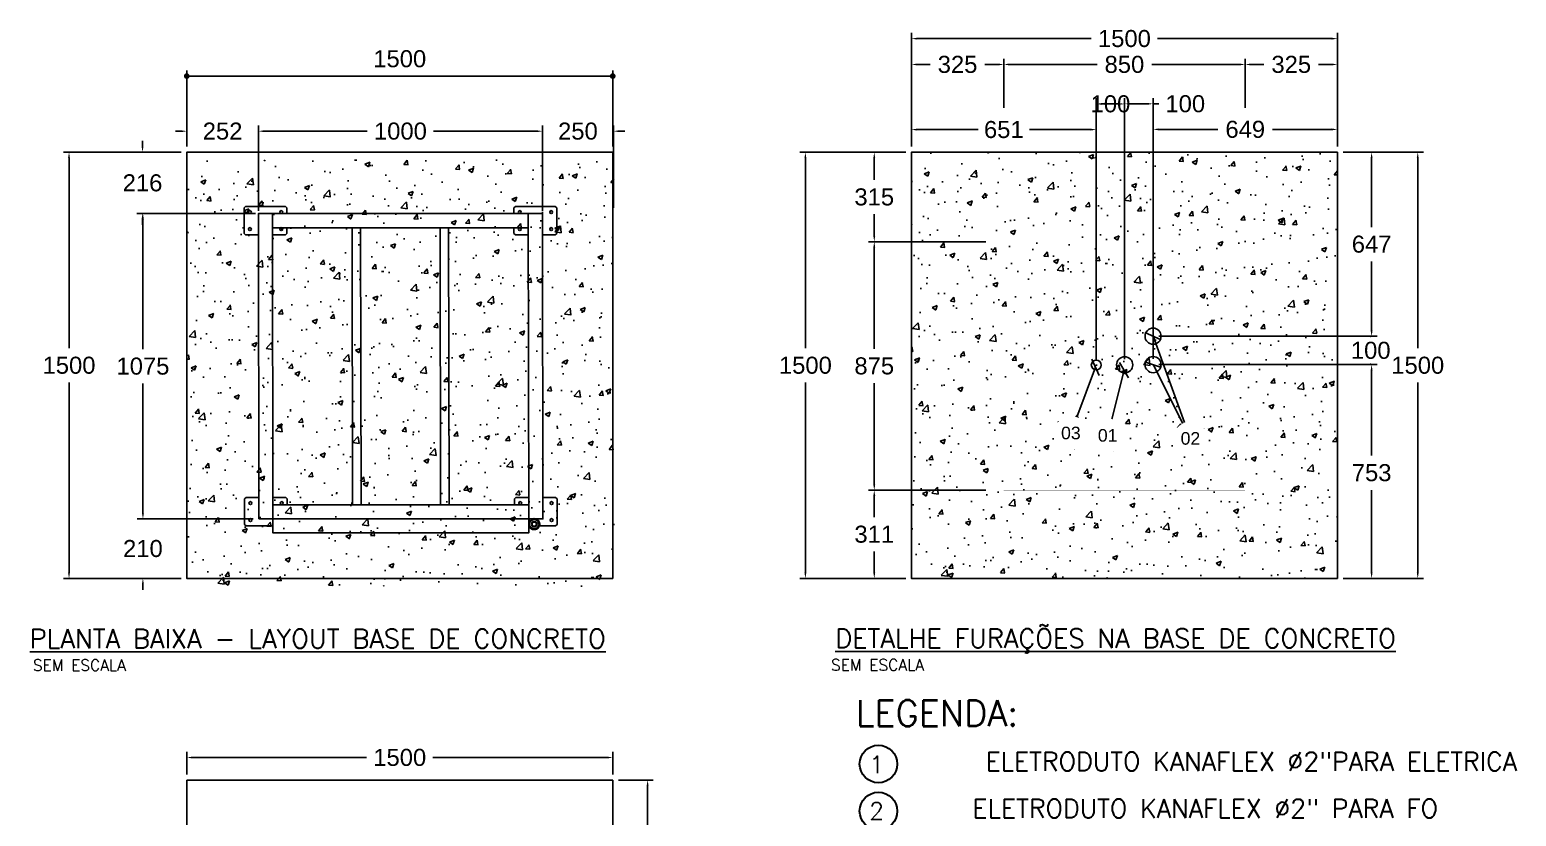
# Model space of a CAD drawing. Header units: inches. Extents: x -7660 to 802, y -193 to 3.
# Drawn here: x 375.58 to 394.24, y -136.88 to -127.01 of the extents above; entities that cross this region are included whole.
import ezdxf
from ezdxf.enums import TextEntityAlignment as Align

# ---------------------------------------------------------------- set-up
doc = ezdxf.new("R2010")
doc.units = ezdxf.units.IN
doc.header["$MEASUREMENT"] = 0
doc.set_wipeout_variables(frame=1)
doc.linetypes.add('HIDDEN', pattern=[0.375, 0.25, -0.125])
for name, color, linetype in [('0-CSS', 8, 'Continuous'), ('0-PENA01', 1, 'Continuous'), ('0-PENA03', 4, 'Continuous'), ('COTAS', 8, 'Continuous'), ('Layer3', 3, 'Continuous'), ('NOTAS', 3, 'Continuous'), ('PDF_0', 7, 'Continuous'), ('Pena_02', 2, 'Continuous'), ('TANZ-COTAS', 8, 'Continuous'), ('TANZ-EXISTENTE', 9, 'Continuous'), ('TEXTO', 7, 'Continuous')]:
    doc.layers.add(name, color=color, linetype=linetype)
doc.styles.add('Arial', font='arial.ttf')
doc.styles.add('Arial_TXT', font='arial.ttf')
doc.styles.add('ROMANS', font='romans.shx', dxfattribs={"height": 10})
doc.styles.get("Standard").update_dxf_attribs({"font": 'arial.ttf'})
doc.dimstyles.new('CLEMAR - 1-100', dxfattribs={"dimtxt": 15, "dimasz": 15, "dimexe": 7.5, "dimexo": 15, "dimgap": 7.5, "dimtad": 1, "dimdec": 0, "dimtxsty": 'Arial', "dimblk": 'OBLIQUE', "dimcen": 0, "dimdle": 7.5, "dimclrd": 8, "dimclre": 8, "dimclrt": 1, "dimadec": 0, "dimazin": 0, "dimtfac": 1, "dimtdec": 0, "dimtmove": 2, "dimatfit": 3, "dimldrblk": 'OBLIQUE', "dimfxl": 1, "dimtfill": 1, "dimtfillclr": 256, "dimarcsym": 0})
doc.dimstyles.get("Standard").update_dxf_attribs({"dimtxt": 0.15, "dimasz": 0.09, "dimexe": 0.18, "dimexo": 0.18, "dimgap": 0.18, "dimtad": 1, "dimdec": 3, "dimzin": 1, "dimdsep": 46, "dimtxsty": 'Standard', "dimblk1": 'DOT', "dimblk2": 'DOT', "dimsah": 1, "dimcen": 2.5, "dimadec": 0, "dimazin": 0, "dimtfac": 1, "dimtdec": 3, "dimtmove": 0, "dimatfit": 3, "dimldrblk": 'DOT', "dimfxl": 1, "dimtolj": 1, "dimtzin": 1, "dimarcsym": 0})
doc.dimstyles.new('STANDARD$0', dxfattribs={"dimtxt": 0.15, "dimasz": 0.25, "dimexe": 0.2, "dimexo": 0.4, "dimgap": 0.08, "dimtad": 1, "dimdsep": 46, "dimtxsty": 'ROMANS', "dimblk": 'OBLIQUE', "dimcen": 2.5, "dimclrd": 1, "dimclre": 1, "dimclrt": 2, "dimadec": 0, "dimazin": 0, "dimtfac": 1, "dimtmove": 2, "dimatfit": 3, "dimldrblk": 'OBLIQUE', "dimfxl": 1, "dimtolj": 1, "dimtzin": 0, "dimarcsym": 0})

# ---------------------------------------------------------------- blocks, each defined once
blk = doc.blocks.new('*D383')
at = {"layer": 'COTAS', "color": 0, "lineweight": -2, "transparency": 16777216}
for p, q in [((-44.66, 267.43), (-44.66, 275.36)), ((-42.66, 273.36), (18.67, 273.36)), ((103.33, 273.36), (42.01, 273.36)), ((105.33, 267.43), (105.33, 275.36))]:
    blk.add_line(p, q, dxfattribs=at)
at = {"layer": 'COTAS', "color": 0, "transparency": 16777216}
for points in [[(-42.66, 273.69), (-42.66, 273.02), (-44.66, 273.36)], [(103.33, 273.69), (103.33, 273.02), (105.33, 273.36)]]:
    blk.add_solid(points, dxfattribs=at)
at = {"layer": 'COTAS', "color": 0, "transparency": 16777216, "insert": (30.34, 273.36), "char_height": 6, "attachment_point": 5}
blk.add_mtext('\\A1;1500', dxfattribs=at)
blk = doc.blocks.new('*D384')
at = {"layer": 'COTAS', "color": 0, "lineweight": -2, "transparency": 16777216}
for p, q in [((107.33, 265.43), (119.63, 265.43)), ((117.63, 263.43), (117.63, 196.49)), ((117.63, 117.43), (117.63, 184.36)), ((107.34, 115.43), (119.63, 115.43))]:
    blk.add_line(p, q, dxfattribs=at)
at = {"layer": 'COTAS', "color": 0, "transparency": 16777216}
for points in [[(117.29, 263.43), (117.96, 263.43), (117.63, 265.43)], [(117.29, 117.43), (117.96, 117.43), (117.63, 115.43)]]:
    blk.add_solid(points, dxfattribs=at)
at = {"layer": 'COTAS', "color": 0, "transparency": 16777216, "insert": (117.63, 190.43), "char_height": 6, "attachment_point": 5}
blk.add_mtext('\\A1;1500', dxfattribs=at)
blk = doc.blocks.new('*D386')
at = {"layer": 'COTAS', "color": 0, "lineweight": -2, "transparency": 16777216}
for p, q in [((-46.66, 486.42), (-88.11, 486.42)), ((-86.11, 484.42), (-86.11, 417.48)), ((-86.11, 338.42), (-86.11, 405.36)), ((-46.66, 336.42), (-88.11, 336.42))]:
    blk.add_line(p, q, dxfattribs=at)
at = {"layer": 'COTAS', "color": 0, "transparency": 16777216}
for points in [[(-86.45, 484.42), (-85.78, 484.42), (-86.11, 486.42)], [(-86.45, 338.42), (-85.78, 338.42), (-86.11, 336.42)]]:
    blk.add_solid(points, dxfattribs=at)
at = {"layer": 'COTAS', "color": 0, "transparency": 16777216, "insert": (-86.11, 411.42), "char_height": 6, "attachment_point": 5}
blk.add_mtext('\\A1;1500', dxfattribs=at)
blk = doc.blocks.new('_Dot')
at = {"layer": '0-PENA01', "color": 0, "lineweight": -2}
blk.add_line((-0.5, 0), (-1, 0), dxfattribs=at)
at = {"layer": '0-PENA01', "color": 0, "const_width": 0.5}
blk.add_lwpolyline([(-0.25, 0, 1), (0.25, 0, 1)], format="xyb", close=True, dxfattribs=at)
blk = doc.blocks.new('*D387')
at = {"layer": 'COTAS', "color": 0, "lineweight": -2, "transparency": 16777216}
for p, q in [((-44.66, 488.42), (-44.66, 515.24)), ((-42.66, 513.24), (103.34, 513.24)), ((105.34, 488.42), (105.34, 515.24))]:
    blk.add_line(p, q, dxfattribs=at)
at = {"layer": 'COTAS', "color": 0, "lineweight": -2, "transparency": 16777216, "xscale": 2, "yscale": 2, "zscale": 2, "rotation": 180}
blk.add_blockref('_Dot', (-44.66, 513.24), dxfattribs=at)
at = {"layer": 'COTAS', "color": 0, "lineweight": -2, "transparency": 16777216, "xscale": 2, "yscale": 2, "zscale": 2}
blk.add_blockref('_Dot', (105.34, 513.24), dxfattribs=at)
at = {"layer": 'COTAS', "color": 0, "transparency": 16777216, "insert": (30.34, 519.31), "char_height": 6, "attachment_point": 5}
blk.add_mtext('\\A1;1500', dxfattribs=at)
blk = doc.blocks.new('*D388')
at = {"layer": 'COTAS', "color": 0, "lineweight": -2, "transparency": 16777216}
for p, q in [((210.51, 488.42), (210.51, 528.43)), ((212.51, 526.43), (273.84, 526.43)), ((358.51, 526.43), (297.17, 526.43)), ((360.51, 488.42), (360.51, 528.43))]:
    blk.add_line(p, q, dxfattribs=at)
at = {"layer": 'COTAS', "color": 0, "transparency": 16777216}
for points in [[(212.51, 526.76), (212.51, 526.09), (210.51, 526.43)], [(358.51, 526.76), (358.51, 526.09), (360.51, 526.43)]]:
    blk.add_solid(points, dxfattribs=at)
at = {"layer": 'COTAS', "color": 0, "transparency": 16777216, "insert": (285.51, 526.43), "char_height": 6, "attachment_point": 5}
blk.add_mtext('\\A1;1500', dxfattribs=at)
blk = doc.blocks.new('*D389')
at = {"layer": 'COTAS', "color": 0, "lineweight": -2, "transparency": 16777216}
for p, q in [((295.61, 413.67), (295.61, 496.47)), ((297.61, 494.47), (318.41, 494.47)), ((358.51, 494.47), (337.71, 494.47)), ((360.51, 488.42), (360.51, 496.47))]:
    blk.add_line(p, q, dxfattribs=at)
at = {"layer": 'COTAS', "color": 0, "transparency": 16777216}
for points in [[(297.61, 494.81), (297.61, 494.14), (295.61, 494.47)], [(358.51, 494.81), (358.51, 494.14), (360.51, 494.47)]]:
    blk.add_solid(points, dxfattribs=at)
at = {"layer": 'COTAS', "color": 0, "transparency": 16777216, "insert": (328.06, 494.47), "char_height": 6, "attachment_point": 5}
blk.add_mtext('\\A1;649', dxfattribs=at)
blk = doc.blocks.new('*D390')
at = {"layer": 'COTAS', "color": 0, "lineweight": -2, "transparency": 16777216}
for p, q in [((285.6, 413.6), (285.6, 505.47)), ((287.6, 503.47), (293.61, 503.47)), ((295.61, 413.67), (295.61, 505.47)), ((295.61, 503.47), (297.61, 503.47))]:
    blk.add_line(p, q, dxfattribs=at)
at = {"layer": 'COTAS', "color": 0, "transparency": 16777216}
for points in [[(287.6, 503.8), (287.6, 503.14), (285.6, 503.47)], [(293.61, 503.8), (293.61, 503.14), (295.61, 503.47)]]:
    blk.add_solid(points, dxfattribs=at)
at = {"layer": 'COTAS', "color": 0, "transparency": 16777216, "insert": (306.94, 503.47), "char_height": 6, "attachment_point": 5}
blk.add_mtext('\\A1;100', dxfattribs=at)
blk = doc.blocks.new('*D391')
at = {"layer": 'COTAS', "color": 0, "lineweight": -2, "transparency": 16777216}
for p, q in [((275.6, 413.53), (275.6, 505.44)), ((283.6, 503.44), (277.6, 503.44)), ((285.6, 413.6), (285.6, 505.44))]:
    blk.add_line(p, q, dxfattribs=at)
at = {"layer": 'COTAS', "color": 0, "transparency": 16777216}
for points in [[(277.6, 503.77), (277.6, 503.1), (275.6, 503.44)], [(283.6, 503.77), (283.6, 503.1), (285.6, 503.44)]]:
    blk.add_solid(points, dxfattribs=at)
at = {"layer": 'COTAS', "color": 0, "transparency": 16777216, "insert": (280.6, 503.44), "char_height": 6, "attachment_point": 5}
blk.add_mtext('\\A1;100', dxfattribs=at)
blk = doc.blocks.new('*D392')
at = {"layer": 'COTAS', "color": 0, "lineweight": -2, "transparency": 16777216}
for p, q in [((210.51, 488.42), (210.51, 496.4)), ((212.51, 494.4), (233.99, 494.4)), ((273.6, 494.4), (252.12, 494.4)), ((275.6, 463.17), (275.6, 496.4))]:
    blk.add_line(p, q, dxfattribs=at)
at = {"layer": 'COTAS', "color": 0, "transparency": 16777216}
for points in [[(212.51, 494.73), (212.51, 494.07), (210.51, 494.4)], [(273.6, 494.73), (273.6, 494.07), (275.6, 494.4)]]:
    blk.add_solid(points, dxfattribs=at)
at = {"layer": 'COTAS', "color": 0, "transparency": 16777216, "insert": (243.05, 494.4), "char_height": 6, "attachment_point": 5}
blk.add_mtext('\\A1;651', dxfattribs=at)
blk = doc.blocks.new('*D393')
at = {"layer": 'COTAS', "color": 0, "lineweight": -2, "transparency": 16777216}
for p, q in [((362.51, 486.42), (374.56, 486.42)), ((372.56, 484.42), (372.56, 460.11)), ((372.56, 423.67), (372.56, 447.98)), ((297.61, 421.67), (374.56, 421.67))]:
    blk.add_line(p, q, dxfattribs=at)
at = {"layer": 'COTAS', "color": 0, "transparency": 16777216}
for points in [[(372.22, 484.42), (372.89, 484.42), (372.56, 486.42)], [(372.22, 423.67), (372.89, 423.67), (372.56, 421.67)]]:
    blk.add_solid(points, dxfattribs=at)
at = {"layer": 'COTAS', "color": 0, "transparency": 16777216, "insert": (372.56, 454.05), "char_height": 6, "attachment_point": 5}
blk.add_mtext('\\A1;647', dxfattribs=at)
blk = doc.blocks.new('*D394')
at = {"layer": 'COTAS', "color": 0, "lineweight": -2, "transparency": 16777216}
for p, q in [((297.61, 411.67), (374.56, 411.67)), ((372.56, 409.67), (372.56, 379.66)), ((372.56, 338.42), (372.56, 367.53)), ((362.51, 336.42), (374.56, 336.42))]:
    blk.add_line(p, q, dxfattribs=at)
at = {"layer": 'COTAS', "color": 0, "transparency": 16777216}
for points in [[(372.22, 409.67), (372.89, 409.67), (372.56, 411.67)], [(372.22, 338.42), (372.89, 338.42), (372.56, 336.42)]]:
    blk.add_solid(points, dxfattribs=at)
at = {"layer": 'COTAS', "color": 0, "transparency": 16777216, "insert": (372.56, 373.6), "char_height": 6, "attachment_point": 5}
blk.add_mtext('\\A1;753', dxfattribs=at)
blk = doc.blocks.new('*D395')
at = {"layer": 'COTAS', "color": 0, "lineweight": -2, "transparency": 16777216}
for p, q in [((362.51, 486.42), (390.8, 486.42)), ((388.8, 484.42), (388.8, 417.48)), ((388.8, 338.42), (388.8, 405.36)), ((362.51, 336.42), (390.8, 336.42))]:
    blk.add_line(p, q, dxfattribs=at)
at = {"layer": 'COTAS', "color": 0, "transparency": 16777216}
for points in [[(388.46, 484.42), (389.13, 484.42), (388.8, 486.42)], [(388.46, 338.42), (389.13, 338.42), (388.8, 336.42)]]:
    blk.add_solid(points, dxfattribs=at)
at = {"layer": 'COTAS', "color": 0, "transparency": 16777216, "insert": (388.8, 411.42), "char_height": 6, "attachment_point": 5}
blk.add_mtext('\\A1;1500', dxfattribs=at)
blk = doc.blocks.new('*D382')
at = {"layer": 'COTAS', "color": 0, "lineweight": -2, "transparency": 16777216}
for p, q in [((-46.66, 493.84), (-48.66, 493.84)), ((-44.66, 488.42), (-44.66, 495.84)), ((-19.42, 466.85), (-19.42, 495.84)), ((-17.42, 493.84), (-15.42, 493.84))]:
    blk.add_line(p, q, dxfattribs=at)
at = {"layer": 'COTAS', "color": 0, "transparency": 16777216}
for points in [[(-46.66, 494.17), (-46.66, 493.51), (-44.66, 493.84)], [(-17.42, 494.17), (-17.42, 493.51), (-19.42, 493.84)]]:
    blk.add_solid(points, dxfattribs=at)
at = {"layer": 'COTAS', "color": 0, "transparency": 16777216, "insert": (-32.04, 493.84), "char_height": 6, "attachment_point": 5}
blk.add_mtext('\\A1;252', dxfattribs=at)
blk = doc.blocks.new('*D396')
at = {"layer": 'COTAS', "color": 0, "lineweight": -2, "transparency": 16777216}
for p, q in [((78.58, 493.84), (76.58, 493.84)), ((80.58, 466.85), (80.58, 495.84)), ((105.58, 466.85), (105.58, 495.84)), ((107.58, 493.84), (109.58, 493.84))]:
    blk.add_line(p, q, dxfattribs=at)
at = {"layer": 'COTAS', "color": 0, "transparency": 16777216}
for points in [[(78.58, 494.17), (78.58, 493.51), (80.58, 493.84)], [(107.58, 494.17), (107.58, 493.51), (105.58, 493.84)]]:
    blk.add_solid(points, dxfattribs=at)
at = {"layer": 'COTAS', "color": 0, "transparency": 16777216, "insert": (93.08, 493.84), "char_height": 6, "attachment_point": 5}
blk.add_mtext('\\A1;250', dxfattribs=at)
blk = doc.blocks.new('*D397')
at = {"layer": 'COTAS', "color": 0, "lineweight": -2, "transparency": 16777216}
for p, q in [((-60.23, 488.42), (-60.23, 490.42)), ((-46.66, 486.42), (-62.23, 486.42)), ((-21.42, 464.85), (-62.23, 464.85)), ((-60.23, 462.85), (-60.23, 460.85))]:
    blk.add_line(p, q, dxfattribs=at)
at = {"layer": 'COTAS', "color": 0, "transparency": 16777216}
for points in [[(-60.56, 488.42), (-59.9, 488.42), (-60.23, 486.42)], [(-60.56, 462.85), (-59.9, 462.85), (-60.23, 464.85)]]:
    blk.add_solid(points, dxfattribs=at)
at = {"layer": 'COTAS', "color": 0, "transparency": 16777216, "insert": (-60.23, 475.63), "char_height": 6, "attachment_point": 5}
blk.add_mtext('\\A1;216', dxfattribs=at)
blk = doc.blocks.new('*D381')
at = {"layer": 'COTAS', "color": 0, "lineweight": -2, "transparency": 16777216}
for p, q in [((-21.42, 464.85), (-62.08, 464.85)), ((-60.08, 462.85), (-60.08, 417.17)), ((-60.08, 359.37), (-60.08, 405.05)), ((-21.27, 357.37), (-62.08, 357.37))]:
    blk.add_line(p, q, dxfattribs=at)
at = {"layer": 'COTAS', "color": 0, "transparency": 16777216}
for points in [[(-60.41, 462.85), (-59.75, 462.85), (-60.08, 464.85)], [(-60.41, 359.37), (-59.75, 359.37), (-60.08, 357.37)]]:
    blk.add_solid(points, dxfattribs=at)
at = {"layer": 'COTAS', "color": 0, "transparency": 16777216, "insert": (-60.08, 411.11), "char_height": 6, "attachment_point": 5}
blk.add_mtext('\\A1;1075', dxfattribs=at)
blk = doc.blocks.new('*D398')
at = {"layer": 'COTAS', "color": 0, "lineweight": -2, "transparency": 16777216}
for p, q in [((-60.1, 359.37), (-60.1, 361.37)), ((-21.27, 357.37), (-62.1, 357.37)), ((-46.66, 336.42), (-62.1, 336.42)), ((-60.1, 334.42), (-60.1, 332.42))]:
    blk.add_line(p, q, dxfattribs=at)
at = {"layer": 'COTAS', "color": 0, "transparency": 16777216}
for points in [[(-60.43, 359.37), (-59.76, 359.37), (-60.1, 357.37)], [(-60.43, 334.42), (-59.76, 334.42), (-60.1, 336.42)]]:
    blk.add_solid(points, dxfattribs=at)
at = {"layer": 'COTAS', "color": 0, "transparency": 16777216, "insert": (-60.1, 346.9), "char_height": 6, "attachment_point": 5}
blk.add_mtext('\\A1;210', dxfattribs=at)
blk = doc.blocks.new('*D399')
at = {"layer": 'COTAS', "color": 0, "lineweight": -2, "transparency": 16777216}
for p, q in [((-17.42, 493.84), (18.92, 493.84)), ((78.58, 493.84), (42.25, 493.84))]:
    blk.add_line(p, q, dxfattribs=at)
at = {"layer": 'COTAS', "color": 0, "transparency": 16777216}
for points in [[(-17.42, 494.17), (-17.42, 493.51), (-19.42, 493.84)], [(78.58, 494.17), (78.58, 493.51), (80.58, 493.84)]]:
    blk.add_solid(points, dxfattribs=at)
at = {"layer": 'COTAS', "color": 0, "transparency": 16777216, "insert": (30.58, 493.84), "char_height": 6, "attachment_point": 5}
blk.add_mtext('\\A1;1000', dxfattribs=at)
blk = doc.blocks.new('*D400')
at = {"layer": 'COTAS', "color": 0, "lineweight": -2, "transparency": 16777216}
for p, q in [((243.01, 502.08), (243.01, 519.33)), ((328.01, 502.08), (328.01, 519.33)), ((245.01, 517.33), (275.89, 517.33)), ((326.01, 517.33), (295.13, 517.33))]:
    blk.add_line(p, q, dxfattribs=at)
at = {"layer": 'COTAS', "color": 0, "transparency": 16777216}
for points in [[(245.01, 517.67), (245.01, 517), (243.01, 517.33)], [(326.01, 517.67), (326.01, 517), (328.01, 517.33)]]:
    blk.add_solid(points, dxfattribs=at)
at = {"layer": 'COTAS', "color": 0, "transparency": 16777216, "insert": (285.51, 517.33), "char_height": 6, "attachment_point": 5}
blk.add_mtext('\\A1;850', dxfattribs=at)
blk = doc.blocks.new('*D401')
at = {"layer": 'COTAS', "color": 0, "lineweight": -2, "transparency": 16777216}
for p, q in [((330.01, 517.33), (334.61, 517.33)), ((358.51, 517.33), (353.91, 517.33))]:
    blk.add_line(p, q, dxfattribs=at)
at = {"layer": 'COTAS', "color": 0, "transparency": 16777216}
for points in [[(330.01, 517.67), (330.01, 517), (328.01, 517.33)], [(358.51, 517.67), (358.51, 517), (360.51, 517.33)]]:
    blk.add_solid(points, dxfattribs=at)
at = {"layer": 'COTAS', "color": 0, "transparency": 16777216, "insert": (344.26, 517.33), "char_height": 6, "attachment_point": 5}
blk.add_mtext('\\A1;325', dxfattribs=at)
blk = doc.blocks.new('*D402')
at = {"layer": 'COTAS', "color": 0, "lineweight": -2, "transparency": 16777216}
for p, q in [((212.51, 517.33), (217.11, 517.33)), ((241.01, 517.33), (236.41, 517.33))]:
    blk.add_line(p, q, dxfattribs=at)
at = {"layer": 'COTAS', "color": 0, "transparency": 16777216}
for points in [[(212.51, 517.67), (212.51, 517), (210.51, 517.33)], [(241.01, 517.67), (241.01, 517), (243.01, 517.33)]]:
    blk.add_solid(points, dxfattribs=at)
at = {"layer": 'COTAS', "color": 0, "transparency": 16777216, "insert": (226.76, 517.33), "char_height": 6, "attachment_point": 5}
blk.add_mtext('\\A1;325', dxfattribs=at)
blk = doc.blocks.new('*D403')
at = {"layer": 'COTAS', "color": 0, "lineweight": -2, "transparency": 16777216}
for p, q in [((204.25, 486.42), (195.43, 486.42)), ((197.43, 484.42), (197.43, 476.73)), ((197.43, 456.92), (197.43, 464.6)), ((236.75, 454.92), (195.43, 454.92))]:
    blk.add_line(p, q, dxfattribs=at)
at = {"layer": 'COTAS', "color": 0, "transparency": 16777216}
for points in [[(197.1, 484.42), (197.77, 484.42), (197.43, 486.42)], [(197.1, 456.92), (197.77, 456.92), (197.43, 454.92)]]:
    blk.add_solid(points, dxfattribs=at)
at = {"layer": 'COTAS', "color": 0, "transparency": 16777216, "insert": (197.43, 470.67), "char_height": 6, "attachment_point": 5}
blk.add_mtext('\\A1;315', dxfattribs=at)
blk = doc.blocks.new('*D404')
at = {"layer": 'COTAS', "color": 0, "lineweight": -2, "transparency": 16777216}
for p, q in [((236.75, 454.92), (195.43, 454.92)), ((197.43, 452.92), (197.43, 417.26)), ((197.43, 369.47), (197.43, 405.13)), ((236.75, 367.47), (195.43, 367.47))]:
    blk.add_line(p, q, dxfattribs=at)
at = {"layer": 'COTAS', "color": 0, "transparency": 16777216}
for points in [[(197.1, 452.92), (197.77, 452.92), (197.43, 454.92)], [(197.1, 369.47), (197.77, 369.47), (197.43, 367.47)]]:
    blk.add_solid(points, dxfattribs=at)
at = {"layer": 'COTAS', "color": 0, "transparency": 16777216, "insert": (197.43, 411.19), "char_height": 6, "attachment_point": 5}
blk.add_mtext('\\A1;875', dxfattribs=at)
blk = doc.blocks.new('*D405')
at = {"layer": 'COTAS', "color": 0, "lineweight": -2, "transparency": 16777216}
for p, q in [((236.75, 367.47), (195.43, 367.47)), ((197.43, 365.47), (197.43, 358.01)), ((197.43, 338.42), (197.43, 345.88)), ((204.25, 336.42), (195.43, 336.42))]:
    blk.add_line(p, q, dxfattribs=at)
at = {"layer": 'COTAS', "color": 0, "transparency": 16777216}
for points in [[(197.1, 365.47), (197.77, 365.47), (197.43, 367.47)], [(197.1, 338.42), (197.77, 338.42), (197.43, 336.42)]]:
    blk.add_solid(points, dxfattribs=at)
at = {"layer": 'COTAS', "color": 0, "transparency": 16777216, "insert": (197.43, 351.94), "char_height": 6, "attachment_point": 5}
blk.add_mtext('\\A1;311', dxfattribs=at)
blk = doc.blocks.new('*D406')
at = {"layer": 'COTAS', "color": 0, "lineweight": -2, "transparency": 16777216}
for p, q in [((208.51, 486.42), (171.17, 486.42)), ((173.17, 484.42), (173.17, 417.48)), ((173.17, 338.42), (173.17, 405.36)), ((208.51, 336.42), (171.17, 336.42))]:
    blk.add_line(p, q, dxfattribs=at)
at = {"layer": 'COTAS', "color": 0, "transparency": 16777216}
for points in [[(172.84, 484.42), (173.5, 484.42), (173.17, 486.42)], [(172.84, 338.42), (173.5, 338.42), (173.17, 336.42)]]:
    blk.add_solid(points, dxfattribs=at)
at = {"layer": 'COTAS', "color": 0, "transparency": 16777216, "insert": (173.17, 411.42), "char_height": 6, "attachment_point": 5}
blk.add_mtext('\\A1;1500', dxfattribs=at)
blk = doc.blocks.new('*D407')
at = {"layer": 'COTAS', "color": 0, "lineweight": -2, "transparency": 16777216}
for p, q in [((297.61, 421.67), (374.24, 421.67)), ((372.24, 419.67), (372.24, 413.67)), ((297.61, 411.67), (374.24, 411.67))]:
    blk.add_line(p, q, dxfattribs=at)
at = {"layer": 'COTAS', "color": 0, "transparency": 16777216}
for points in [[(371.91, 419.67), (372.58, 419.67), (372.24, 421.67)], [(371.91, 413.67), (372.58, 413.67), (372.24, 411.67)]]:
    blk.add_solid(points, dxfattribs=at)
at = {"layer": 'COTAS', "color": 0, "transparency": 16777216, "insert": (372.24, 416.67), "char_height": 6, "attachment_point": 5, "bg_fill": 3, "box_fill_scale": 1.25, "bg_fill_color": 256, "bg_fill_true_color": 13158600, "bg_fill_transparency": 0}
blk.add_mtext('\\A1;100', dxfattribs=at)
blk = doc.blocks.new('BASE VIVO GAB. 11')
at = {"true_color": 0xc7c8ca}
h = blk.add_hatch(dxfattribs=at)
h.set_pattern_fill('AR-CONC', color=9, scale=0.1)
h.set_pattern_definition([(50, (41.159, 64.051), (18.21847, -1.5939), [1.905, -20.955]), (355, (41.159, 64.051), (-3.52434, 19.1057), [1.524, -16.76406]), (100.4514, (42.677, 63.918), (14.6941, 17.5118), [1.619, -17.809]), (46.184, (41.159, 69.13), (27.1079, -4.2042), [2.8575, -31.4325]), (96.6356, (43.418, 68.78), (23.7404, 24.7426), [2.4285, -26.7136]), (351.184, (41.16, 69.13), (23.7404, 24.7426), [2.286, -25.146]), (21, (43.699, 67.861), (15.16144, -10.2265), [1.905, -20.955]), (326, (43.699, 67.861), (6.1802, 18.4188), [1.524, -16.764]), (71.4514, (44.962, 67.009), (21.34164, 8.1923), [1.619, -17.809]), (37.5, (41.159, 64.051), (0.30886, 8.4555), [0, -16.5608, 0, -17.018, 0, -16.8275]), (7.5, (41.159, 64.051), (6.68197, 10.01806), [0, -9.7028, 0, -16.1798, 0, -6.4135]), (327.5, (35.495, 64.051), (13.55906, -0.57287), [0, -6.35, 0, -19.812, 0, -26.289]), (317.5, (32.955, 64.051), (14.81292, 2.54265), [0, -8.255, 0, -13.1572, 0, -18.669])])
h.paths.add_polyline_path([(105.73, 483.65), (-44.27, 483.65), (-44.27, 333.65), (105.73, 333.65)])
h.paths.add_polyline_path([(75.83, 358.5), (-14.44, 358.5), (-14.44, 459.68), (75.83, 459.68)], flags=16)
h.paths.add_polyline_path([(75.83, 459.68), (-14.44, 459.68), (-14.44, 358.5), (75.83, 358.5)], flags=16)
h = blk.add_hatch(dxfattribs=at)
h.set_pattern_fill('AR-CONC', color=9, scale=0.1)
h.set_pattern_definition([(50, (295.935, 66.822), (18.21847, -1.5939), [1.905, -20.955]), (355, (295.935, 66.822), (-3.52434, 19.1057), [1.524, -16.76406]), (100.4514, (297.453, 66.689), (14.6941, 17.5118), [1.619, -17.809]), (46.184, (295.935, 71.902), (27.1079, -4.2042), [2.8575, -31.4325]), (96.6356, (298.194, 71.55), (23.7404, 24.7426), [2.4285, -26.7136]), (351.184, (295.935, 71.902), (23.7404, 24.7426), [2.286, -25.146]), (21, (298.475, 70.632), (15.16144, -10.2265), [1.905, -20.955]), (326, (298.475, 70.632), (6.1802, 18.4188), [1.524, -16.764]), (71.4514, (299.738, 69.78), (21.34164, 8.1923), [1.619, -17.809]), (37.5, (295.9346, 66.8216), (0.30886, 8.4555), [0, -16.5608, 0, -17.018, 0, -16.8275]), (7.5, (295.935, 66.822), (6.68197, 10.01806), [0, -9.7028, 0, -16.1798, 0, -6.4135]), (327.5, (290.2704, 66.8216), (13.55906, -0.57287), [0, -6.35, 0, -19.812, 0, -26.289]), (317.5, (287.73, 66.822), (14.81292, 2.54265), [0, -8.255, 0, -13.1572, 0, -18.669])])
h.paths.add_polyline_path([(360.51, 486.42), (210.51, 486.42), (210.51, 336.42), (360.51, 336.42)])
h.paths.add_polyline_path([(330.61, 361.27), (240.34, 361.27), (240.34, 462.45), (330.61, 462.45)], flags=16)
h.paths.add_polyline_path([(330.61, 462.45), (240.34, 462.45), (240.34, 361.27), (330.61, 361.27)], flags=16)
at = {"color": 251, "linetype": 'HIDDEN', "ltscale": 10, "true_color": 0x636466, "const_width": 0.02}
blk.add_lwpolyline([(-12.16, 367.92), (72.84, 367.92), (72.84, 454.92), (-12.16, 454.92)], close=True, dxfattribs=at)
at = {"color": 1, "linetype": 'HIDDEN', "ltscale": 10, "const_width": 0.02}
blk.add_lwpolyline([(243.01, 367.47), (328.01, 367.47), (328.01, 454.92), (243.01, 454.92)], close=True, dxfattribs=at)
at = {"color": 6, "linetype": 'Continuous'}
for centre in [(295.61, 421.67), (295.61, 411.67)]:
    blk.add_circle(centre, 2.84, dxfattribs=at)
at = {"color": 5, "linetype": 'Continuous'}
blk.add_circle((285.6, 411.6), 2.84, dxfattribs=at)
at = {"color": 3, "linetype": 'Continuous'}
blk.add_circle((275.6, 411.53), 1.74, dxfattribs=at)
at = {"layer": '0-CSS', "color": 7, "linetype": 'ByBlock', "lineweight": 30}
for centre in [(198.9, 271.08), (198.9, 254.52)]:
    blk.add_circle(centre, 6.62, dxfattribs=at)
at = {"layer": 'Layer3', "color": 7, "ltscale": 0.001}
for points in [[(-44.66, 265.43), (-44.66, 115.43), (45.34, 115.43), (105.34, 115.43), (105.33, 265.43)], [(-44.66, 265.43), (105.33, 265.43)]]:
    blk.add_lwpolyline(points, dxfattribs=at)
at = {"layer": 'PDF_0', "lineweight": 25}
for points in [[(-9.46, 464.85), (-9.46, 466.86), (-9.93, 467.34), (-23.92, 467.34), (-24.46, 466.86), (-24.46, 457.85), (-23.92, 457.32), (-19.42, 457.32)], [(80.58, 457.32), (85.09, 457.32), (85.62, 457.85), (85.62, 466.86), (85.09, 467.34), (71.1, 467.34), (70.56, 466.86), (70.56, 464.85)], [(-14.44, 457.32), (-9.93, 457.32), (-9.46, 457.85), (-9.46, 459.81)], [(70.56, 459.81), (70.56, 457.85), (71.1, 457.32), (75.6, 457.32)], [(-19.27, 364.9), (-23.77, 364.9), (-24.31, 364.37), (-24.31, 355.36), (-23.77, 354.88), (-14.29, 354.88)], [(-9.31, 362.35), (-9.31, 364.37), (-9.78, 364.9), (-14.29, 364.9)], [(75.75, 364.9), (71.25, 364.9), (70.71, 364.37), (70.71, 362.35)], [(79.43, 354.88), (85.24, 354.88), (85.77, 355.36), (85.77, 364.37), (85.24, 364.9), (80.73, 364.9)], [(-14.29, 357.37), (-14.29, 352.4), (75.75, 352.4), (75.75, 357.37)], [(75.75, 354.88), (75.81, 354.88)]]:
    blk.add_lwpolyline(points, dxfattribs=at)
at = {"layer": 'PDF_0', "color": 5, "lineweight": 25}
for points in [[(-19.42, 465.85), (-19.42, 471.07)], [(80.58, 465.85), (80.58, 471.07)], [(-20.43, 464.85), (-31.1, 464.85)]]:
    blk.add_lwpolyline(points, dxfattribs=at)
at = {"layer": 'PDF_0', "lineweight": 25}
for points in [[(-19.27, 357.37), (-19.42, 464.85), (-14.44, 464.85), (-14.29, 357.37)], [(-14.44, 459.81), (75.6, 459.81), (75.6, 464.85), (-14.44, 464.85)], [(75.75, 357.37), (75.6, 464.85), (80.58, 464.85), (80.73, 357.37)], [(13.6, 459.81), (16.56, 459.81), (16.71, 362.35), (13.75, 362.35)], [(44.6, 459.81), (44.75, 362.35), (47.71, 362.35), (47.56, 459.81)], [(-14.29, 357.37), (75.75, 357.37), (75.75, 362.35), (-14.29, 362.35)]]:
    blk.add_lwpolyline(points, close=True, dxfattribs=at)
blk.add_lwpolyline([(77.7, 357.44, 0.388857), (75.78, 355.69, 1.044652), (79.63, 355.52)], format="xyb", dxfattribs=at)
for centre, radius in [((-22.39, 465.37), 0.504), ((-11.37, 465.37), 0.504), ((72.63, 465.37), 0.504), ((83.66, 465.37), 0.504), ((-22.39, 459.38), 0.504), ((-11.37, 459.38), 0.504), ((72.63, 459.38), 0.504), ((83.66, 459.38), 0.504), ((-22.24, 362.93), 0.504), ((-11.22, 362.93), 0.504), ((72.78, 362.93), 0.504), ((83.81, 362.93), 0.504), ((-22.24, 356.94), 0.504), ((77.7, 355.52), 1.93), ((77.7, 355.52), 1.69), ((77.7, 355.52), 0.978), ((77.7, 355.52), 0.978), ((77.7, 355.52), 0.741), ((83.81, 356.94), 0.504)]:
    blk.add_circle(centre, radius, dxfattribs=at)
at = {"layer": 'Pena_02', "color": 7}
for points in [[(105.34, 336.42), (-44.66, 336.42), (-44.66, 486.42), (105.34, 486.42)], [(360.51, 336.42), (210.51, 336.42), (210.51, 486.42), (360.51, 486.42)]]:
    blk.add_lwpolyline(points, close=True, dxfattribs=at)
at = {"layer": '0-PENA03', "color": 7, "style": 'ROMANS'}
blk.add_text('LEGENDA:', height=9.084, dxfattribs=at).set_placement((190.88, 284.45))
at = {"layer": 'COTAS', "color": 7, "style": 'ROMANS'}
for s, height, p in [('%%UDETALHE FURAÇÕES NA BASE DE CONCRETO', 6.6286, (183.68, 311.98)), ('%%UPLANTA BAIXA - LAYOUT BASE DE CONCRETO', 6.6286, (-99.95, 311.91)), ('SEM ESCALA', 3.977, (-98.83, 303.88)), ('SEM ESCALA', 3.977, (182.22, 303.96))]:
    blk.add_text(s, height=height, dxfattribs=at).set_placement(p)
at = {"layer": 'NOTAS', "color": 7, "char_height": 6.5282, "attachment_point": 3, "style": 'ROMANS'}
for s, insert, width in [('ELETRODUTO KANAFLEX ∅2"PARA ELETRICA', (423.77, 275.24), 270.4598), ('ELETRODUTO KANAFLEX %%C2" PARA FO', (395.95, 258.71), 236.224)]:
    blk.add_mtext(s, dxfattribs=dict(at, insert=insert, width=width))
at = {"layer": 'TEXTO', "color": 7, "style": 'ROMANS'}
for s, height, p in [('1 ', 6.056, (195.66, 267.86)), ('2', 6.06, (195.66, 251.5))]:
    blk.add_text(s, height=height, dxfattribs=at).set_placement(p)
at = {"layer": 'COTAS', "color": 1}
for base, p1, p2, dimstyle, override, picture, middle in [((360.51, 526.43), (210.51, 486.42), (360.51, 486.42), 'STANDARD$0', {"dimscale": 100, "dimtxt": 0.06, "dimasz": 0.02, "dimexe": 0.02, "dimexo": 0.02, "dimgap": 0.03, "dimtad": 0, "dimtih": 1, "dimtoh": 1, "dimdec": 0, "dimlfac": 10, "dimzin": 0, "dimtxsty": 'Standard', "dimcen": 0.09, "dimdle": 0.02, "dimclrd": 0, "dimclre": 0, "dimclrt": 0, "dimtdec": 4, "dimtofl": 0, "dimtmove": 0}, '*D388', (285.51, 526.43)), ((105.34, 513.24), (-44.66, 486.42), (105.34, 486.42), 'Standard', {"dimscale": 100, "dimtxt": 0.06, "dimasz": 0.02, "dimexe": 0.02, "dimexo": 0.02, "dimgap": 0.03, "dimdec": 0, "dimlfac": 10, "dimdle": 0.02}, '*D387', (30.34, 519.31)), ((210.51, 517.33), (243.01, 517.33), (210.51, 517.33), 'STANDARD$0', {"dimscale": 100, "dimtxt": 0.06, "dimasz": 0.02, "dimexe": 0.02, "dimexo": 0.02, "dimgap": 0.03, "dimtad": 0, "dimtih": 1, "dimtoh": 1, "dimdec": 0, "dimlfac": 10, "dimzin": 0, "dimtxsty": 'Standard', "dimcen": 0.09, "dimdle": 0.02, "dimclrd": 0, "dimclre": 0, "dimclrt": 0, "dimtdec": 4, "dimtofl": 0, "dimtmove": 0}, '*D402', (226.76, 517.33)), ((328.01, 517.33), (243.01, 500.08), (328.01, 500.08), 'STANDARD$0', {"dimscale": 100, "dimtxt": 0.06, "dimasz": 0.02, "dimexe": 0.02, "dimexo": 0.02, "dimgap": 0.03, "dimtad": 0, "dimtih": 1, "dimtoh": 1, "dimdec": 0, "dimlfac": 10, "dimzin": 0, "dimtxsty": 'Standard', "dimcen": 0.09, "dimdle": 0.02, "dimclrd": 0, "dimclre": 0, "dimclrt": 0, "dimtdec": 4, "dimtofl": 0, "dimtmove": 0}, '*D400', (285.51, 517.33)), ((360.51, 517.33), (328.01, 517.33), (360.51, 517.33), 'STANDARD$0', {"dimscale": 100, "dimtxt": 0.06, "dimasz": 0.02, "dimexe": 0.02, "dimexo": 0.02, "dimgap": 0.03, "dimtad": 0, "dimtih": 1, "dimtoh": 1, "dimdec": 0, "dimlfac": 10, "dimzin": 0, "dimtxsty": 'Standard', "dimcen": 0.09, "dimdle": 0.02, "dimclrd": 0, "dimclre": 0, "dimclrt": 0, "dimtdec": 4, "dimtofl": 0, "dimtmove": 0}, '*D401', (344.26, 517.33)), ((-44.66, 493.84), (-19.42, 464.85), (-44.66, 486.42), 'STANDARD$0', {"dimscale": 100, "dimtxt": 0.06, "dimasz": 0.02, "dimexe": 0.02, "dimexo": 0.02, "dimgap": 0.03, "dimtad": 0, "dimtih": 1, "dimtoh": 1, "dimdec": 0, "dimlfac": 10, "dimzin": 0, "dimtxsty": 'Standard', "dimcen": 0.09, "dimdle": 0.02, "dimclrd": 0, "dimclre": 0, "dimclrt": 0, "dimtdec": 4, "dimtofl": 0, "dimtmove": 0}, '*D382', (-32.04, 493.84)), ((80.58, 493.84), (-19.42, 493.84), (80.58, 493.84), 'STANDARD$0', {"dimscale": 100, "dimtxt": 0.06, "dimasz": 0.02, "dimexe": 0.02, "dimexo": 0.02, "dimgap": 0.03, "dimtad": 0, "dimtih": 1, "dimtoh": 1, "dimdec": 0, "dimlfac": 10, "dimzin": 0, "dimtxsty": 'Standard', "dimcen": 0.09, "dimdle": 0.02, "dimclrd": 0, "dimclre": 0, "dimclrt": 0, "dimtdec": 4, "dimtofl": 0, "dimtmove": 0}, '*D399', (30.58, 493.84)), ((105.58, 493.84), (80.58, 464.85), (105.58, 464.85), 'STANDARD$0', {"dimscale": 100, "dimtxt": 0.06, "dimasz": 0.02, "dimexe": 0.02, "dimexo": 0.02, "dimgap": 0.03, "dimtad": 0, "dimtih": 1, "dimtoh": 1, "dimdec": 0, "dimlfac": 10, "dimzin": 0, "dimtxsty": 'Standard', "dimcen": 0.09, "dimdle": 0.02, "dimclrd": 0, "dimclre": 0, "dimclrt": 0, "dimtdec": 4, "dimtofl": 0, "dimtmove": 0}, '*D396', (93.08, 493.84)), ((210.51, 494.4), (275.6, 461.17), (210.51, 486.42), 'STANDARD$0', {"dimscale": 100, "dimtxt": 0.06, "dimasz": 0.02, "dimexe": 0.02, "dimexo": 0.02, "dimgap": 0.03, "dimtad": 0, "dimtih": 1, "dimtoh": 1, "dimdec": 0, "dimlfac": 10, "dimzin": 0, "dimtxsty": 'Standard', "dimcen": 0.09, "dimdle": 0.02, "dimclrd": 0, "dimclre": 0, "dimclrt": 0, "dimtdec": 4, "dimtofl": 0, "dimtmove": 0}, '*D392', (243.05, 494.4)), ((360.51, 494.47), (295.61, 411.67), (360.51, 486.42), 'STANDARD$0', {"dimscale": 100, "dimtxt": 0.06, "dimasz": 0.02, "dimexe": 0.02, "dimexo": 0.02, "dimgap": 0.03, "dimtad": 0, "dimtih": 1, "dimtoh": 1, "dimdec": 0, "dimlfac": 10, "dimzin": 0, "dimtxsty": 'Standard', "dimcen": 0.09, "dimdle": 0.02, "dimclrd": 0, "dimclre": 0, "dimclrt": 0, "dimtdec": 4, "dimtofl": 0, "dimtmove": 0}, '*D389', (328.06, 494.47))]:
    dim = blk.add_linear_dim(base=base, p1=p1, p2=p2, dimstyle=dimstyle, override=override, dxfattribs=at)
    dim.commit()
    dim.dimension.update_dxf_attribs({"geometry": picture, "text_midpoint": middle})
for base, p1, p2, picture, middle in [((275.6, 503.44), (285.6, 411.6), (275.6, 411.53), '*D391', (280.6, 503.44)), ((285.6, 503.47), (295.61, 411.67), (285.6, 411.6), '*D390', (306.94, 503.47))]:
    dim = blk.add_linear_dim(base=base, p1=p1, p2=p2, dimstyle='STANDARD$0', override={"dimscale": 100, "dimtxt": 0.06, "dimasz": 0.02, "dimexe": 0.02, "dimexo": 0.02, "dimgap": 0.03, "dimtad": 0, "dimtih": 1, "dimtoh": 1, "dimdec": 0, "dimlfac": 10, "dimzin": 0, "dimtxsty": 'Standard', "dimcen": 0.09, "dimdle": 0.02, "dimclrd": 0, "dimclre": 0, "dimclrt": 0, "dimtdec": 4, "dimtofl": 0, "dimtmove": 0}, dxfattribs=at)
    dim.commit()
    dim.dimension.update_dxf_attribs({"geometry": picture, "text_midpoint": middle, "dimtype": 128})
for base, p1, p2, picture, middle in [((-60.23, 486.42), (-19.42, 464.85), (-44.66, 486.42), '*D397', (-60.23, 475.63)), ((-86.11, 486.42), (-44.66, 336.42), (-44.66, 486.42), '*D386', (-86.11, 411.42)), ((173.17, 486.42), (210.51, 336.42), (210.51, 486.42), '*D406', (173.17, 411.42)), ((197.43, 486.42), (238.75, 454.92), (206.25, 486.42), '*D403', (197.43, 470.67)), ((372.5575, 486.4193), (295.6073, 421.6727), (360.5071, 486.4193), '*D393', (372.5575, 454.046)), ((388.8, 486.42), (360.51, 336.42), (360.51, 486.42), '*D395', (388.8, 411.42)), ((-60.08, 357.37), (-19.42, 464.85), (-19.27, 357.37), '*D381', (-60.08, 411.11)), ((197.43240271, 367.46934386), (238.74715814, 454.91934386), (238.74715814, 367.46934386), '*D404', (197.43240271, 411.19434386)), ((197.43240271, 336.41934386), (238.74715814, 367.46934386), (206.24715814, 336.41934386), '*D405', (197.43240271, 351.94434386)), ((-60.0961, 336.4193), (-19.2686, 357.3743), (-44.6572, 336.4193), '*D398', (-60.0961, 346.8968))]:
    dim = blk.add_linear_dim(base=base, p1=p1, p2=p2, angle=90, dimstyle='STANDARD$0', override={"dimscale": 100, "dimtxt": 0.06, "dimasz": 0.02, "dimexe": 0.02, "dimexo": 0.02, "dimgap": 0.03, "dimtad": 0, "dimtih": 1, "dimtoh": 1, "dimdec": 0, "dimlfac": 10, "dimzin": 0, "dimtxsty": 'Standard', "dimcen": 0.09, "dimdle": 0.02, "dimclrd": 0, "dimclre": 0, "dimclrt": 0, "dimtdec": 4, "dimtofl": 0, "dimtmove": 0}, dxfattribs=at)
    dim.commit()
    dim.dimension.update_dxf_attribs({"geometry": picture, "text_midpoint": middle})
dim = blk.add_linear_dim(base=(372.5575, 336.4193), p1=(295.6073, 411.6727), p2=(360.5071, 336.4193), angle=90, dimstyle='STANDARD$0', override={"dimscale": 100, "dimtxt": 0.06, "dimasz": 0.02, "dimexe": 0.02, "dimexo": 0.02, "dimgap": 0.03, "dimtad": 0, "dimtih": 1, "dimtoh": 1, "dimdec": 0, "dimlfac": 10, "dimzin": 0, "dimtxsty": 'Standard', "dimcen": 0.09, "dimdle": 0.02, "dimclrd": 0, "dimclre": 0, "dimclrt": 0, "dimtdec": 4, "dimtofl": 0, "dimtmove": 0}, dxfattribs=at)
dim.commit()
dim.dimension.update_dxf_attribs({"geometry": '*D394', "text_midpoint": (372.5575, 373.596), "dimtype": 128})
at = {"layer": 'COTAS', "color": 7}
dim = blk.add_linear_dim(base=(105.33, 273.36), p1=(-44.66, 265.43), p2=(105.33, 265.43), dimstyle='STANDARD$0', override={"dimscale": 100, "dimtxt": 0.06, "dimasz": 0.02, "dimexe": 0.02, "dimexo": 0.02, "dimgap": 0.03, "dimtad": 0, "dimtih": 1, "dimtoh": 1, "dimdec": 0, "dimlfac": 10, "dimzin": 0, "dimtxsty": 'Standard', "dimcen": 0.09, "dimdle": 0.02, "dimclrd": 0, "dimclre": 0, "dimclrt": 0, "dimtdec": 4, "dimtofl": 0, "dimtmove": 0}, dxfattribs=at)
dim.commit()
dim.dimension.update_dxf_attribs({"geometry": '*D383', "text_midpoint": (30.34, 273.36)})
dim = blk.add_linear_dim(base=(117.63, 265.43), p1=(105.34, 115.43), p2=(105.33, 265.43), angle=90, dimstyle='STANDARD$0', override={"dimscale": 100, "dimtxt": 0.06, "dimasz": 0.02, "dimexe": 0.02, "dimexo": 0.02, "dimgap": 0.03, "dimtad": 0, "dimtih": 1, "dimtoh": 1, "dimdec": 0, "dimlfac": 10, "dimzin": 0, "dimtxsty": 'Standard', "dimcen": 0.09, "dimdle": 0.02, "dimclrd": 0, "dimclre": 0, "dimclrt": 0, "dimtdec": 4, "dimtofl": 0, "dimtmove": 0}, dxfattribs=at)
dim.commit()
dim.dimension.update_dxf_attribs({"geometry": '*D384', "text_midpoint": (117.63, 190.43)})
at = {"layer": 'COTAS', "color": 1}
dim = blk.add_linear_dim(base=(372.24, 411.67), p1=(295.61, 421.67), p2=(295.61, 411.67), angle=90, dimstyle='STANDARD$0', override={"dimscale": 100, "dimtxt": 0.06, "dimasz": 0.02, "dimexe": 0.02, "dimexo": 0.02, "dimgap": 0.03, "dimtad": 0, "dimtih": 1, "dimtoh": 1, "dimdec": 0, "dimlfac": 10, "dimzin": 0, "dimtxsty": 'Standard', "dimcen": 0.09, "dimdle": 0.02, "dimclrd": 0, "dimclre": 0, "dimclrt": 0, "dimtdec": 4, "dimtofl": 0, "dimtmove": 0, "dimtfill": 1}, dxfattribs=at)
dim.commit()
dim.dimension.update_dxf_attribs({"geometry": '*D407', "text_midpoint": (372.24, 416.67), "dimtype": 128})
blk = doc.blocks.new('*U315')
blk.add_lwpolyline([(7, -18.7), (29.4, -78.1)])
at = {"layer": 'TANZ-COTAS', "color": 3, "style": 'Arial_TXT'}
blk.add_attdef('XX', text='', height=15, dxfattribs=at).set_placement((0, 0), align=Align.MIDDLE_CENTER)
blk.add_leader([(29.4, -78.1), (7, -18.7)], dimstyle='CLEMAR - 1-100', override={"dimasz": 15, "dimgap": 7.5, "dimtad": 0, "dimclrd": 256, "dimfxl": 16})
blk.add_wipeout([(20, 0), (19.6, -3.9), (18.5, -7.7), (16.6, -11.1), (14.1, -14.1), (11.1, -16.6), (7.7, -18.5), (3.9, -19.6), (0, -20), (-3.9, -19.6), (-7.7, -18.5), (-11.1, -16.6), (-14.1, -14.1), (-16.6, -11.1), (-18.5, -7.7), (-19.6, -3.9), (-20, 0), (-19.6, 3.9), (-18.5, 7.7), (-16.6, 11.1), (-14.1, 14.1), (-11.1, 16.6), (-7.7, 18.5), (-3.9, 19.6), (0, 20), (3.9, 19.6), (7.7, 18.5), (11.1, 16.6), (14.1, 14.1), (16.6, 11.1), (18.5, 7.7), (19.6, 3.9)])
blk = doc.blocks.new('*U296')
blk.add_lwpolyline([(4.9, -19.4), (19.5, -77.4)])
at = {"layer": 'TANZ-COTAS', "color": 3, "style": 'Arial_TXT'}
blk.add_attdef('XX', text='', height=15, dxfattribs=at).set_placement((0, 0), align=Align.MIDDLE_CENTER)
blk.add_leader([(19.5, -77.4), (4.9, -19.4)], dimstyle='CLEMAR - 1-100', override={"dimasz": 15, "dimgap": 7.5, "dimtad": 0, "dimclrd": 256, "dimfxl": 16})
blk.add_wipeout([(20, 0), (19.6, -3.9), (18.5, -7.7), (16.6, -11.1), (14.1, -14.1), (11.1, -16.6), (7.7, -18.5), (3.9, -19.6), (0, -20), (-3.9, -19.6), (-7.7, -18.5), (-11.1, -16.6), (-14.1, -14.1), (-16.6, -11.1), (-18.5, -7.7), (-19.6, -3.9), (-20, 0), (-19.6, 3.9), (-18.5, 7.7), (-16.6, 11.1), (-14.1, 14.1), (-11.1, 16.6), (-7.7, 18.5), (-3.9, 19.6), (0, 20), (3.9, 19.6), (7.7, 18.5), (11.1, 16.6), (14.1, 14.1), (16.6, 11.1), (18.5, 7.7), (19.6, 3.9)])
blk = doc.blocks.new('*U408')
at = {"layer": 'TANZ-COTAS', "color": 3, "style": 'Arial_TXT'}
blk.add_attdef('XX', text='', height=15, dxfattribs=at).set_placement((0, 0), align=Align.MIDDLE_CENTER)
for points, override in [([(-44.4, -87.6), (-9, -17.8)], {"dimtad": 0, "dimclrd": 256, "dimfxl": 16}), ([(-44.4, -121.4), (-6.9, -18.8)], {"dimasz": 15, "dimgap": 7.5, "dimtad": 0, "dimclrd": 256, "dimfxl": 16})]:
    blk.add_leader(points, dimstyle='CLEMAR - 1-100', override=override)
blk.add_wipeout([(20, 0), (19.6, -3.9), (18.5, -7.7), (16.6, -11.1), (14.1, -14.1), (11.1, -16.6), (7.7, -18.5), (3.9, -19.6), (0, -20), (-3.9, -19.6), (-7.7, -18.5), (-11.1, -16.6), (-14.1, -14.1), (-16.6, -11.1), (-18.5, -7.7), (-19.6, -3.9), (-20, 0), (-19.6, 3.9), (-18.5, 7.7), (-16.6, 11.1), (-14.1, 14.1), (-11.1, 16.6), (-7.7, 18.5), (-3.9, 19.6), (0, 20), (3.9, 19.6), (7.7, 18.5), (11.1, 16.6), (14.1, 14.1), (16.6, 11.1), (18.5, 7.7), (19.6, 3.9)])

msp = doc.modelspace()

# ---------------------------------------------------------------- block references
at = {"color": 1, "xscale": 0.0356501757965882, "yscale": 0.0356501757965882, "zscale": 0.0356501757965882}
msp.add_blockref('BASE VIVO GAB. 11', (379.14706, -145.88464), dxfattribs=at)

# ---------------------------------------------------------------- next in the draw order: block references
at = {"layer": 'TANZ-EXISTENTE'}
ref = msp.add_blockref('*U408', (390.15439, -132.13421), dxfattribs=dict(at, xscale=-0.01056296688772585, yscale=0.01056296688772585, zscale=0.01056296688772585, rotation=180))
ref.add_attrib('XX', '02', dxfattribs={"layer": 'TANZ-COTAS', "color": 3, "height": 0.158445, "style": 'Arial_TXT'}).set_placement((390.15439, -132.13421), align=Align.MIDDLE_CENTER)
ref = msp.add_blockref('*U315', (388.65347, -132.06643), dxfattribs=dict(at, xscale=-0.01056296688772585, yscale=0.01056296688772585, zscale=0.01056296688772585, rotation=180))
ref.add_attrib('XX', '03', dxfattribs={"layer": 'TANZ-COTAS', "color": 3, "height": 0.158445, "style": 'Arial_TXT'}).set_placement((388.65347, -132.06643), align=Align.MIDDLE_CENTER)

# ---------------------------------------------------------------- next in the draw order: block references
ref = msp.add_blockref('*U296', (389.1154, -132.09608), dxfattribs=dict(at, xscale=-0.01056296688772585, yscale=0.01056296688772585, zscale=0.01056296688772585, rotation=180))
ref.add_attrib('XX', '01', dxfattribs={"layer": 'TANZ-COTAS', "color": 3, "height": 0.158445, "style": 'Arial_TXT'}).set_placement((389.1154, -132.09608), align=Align.MIDDLE_CENTER)

doc.saveas('drawing.dxf')
